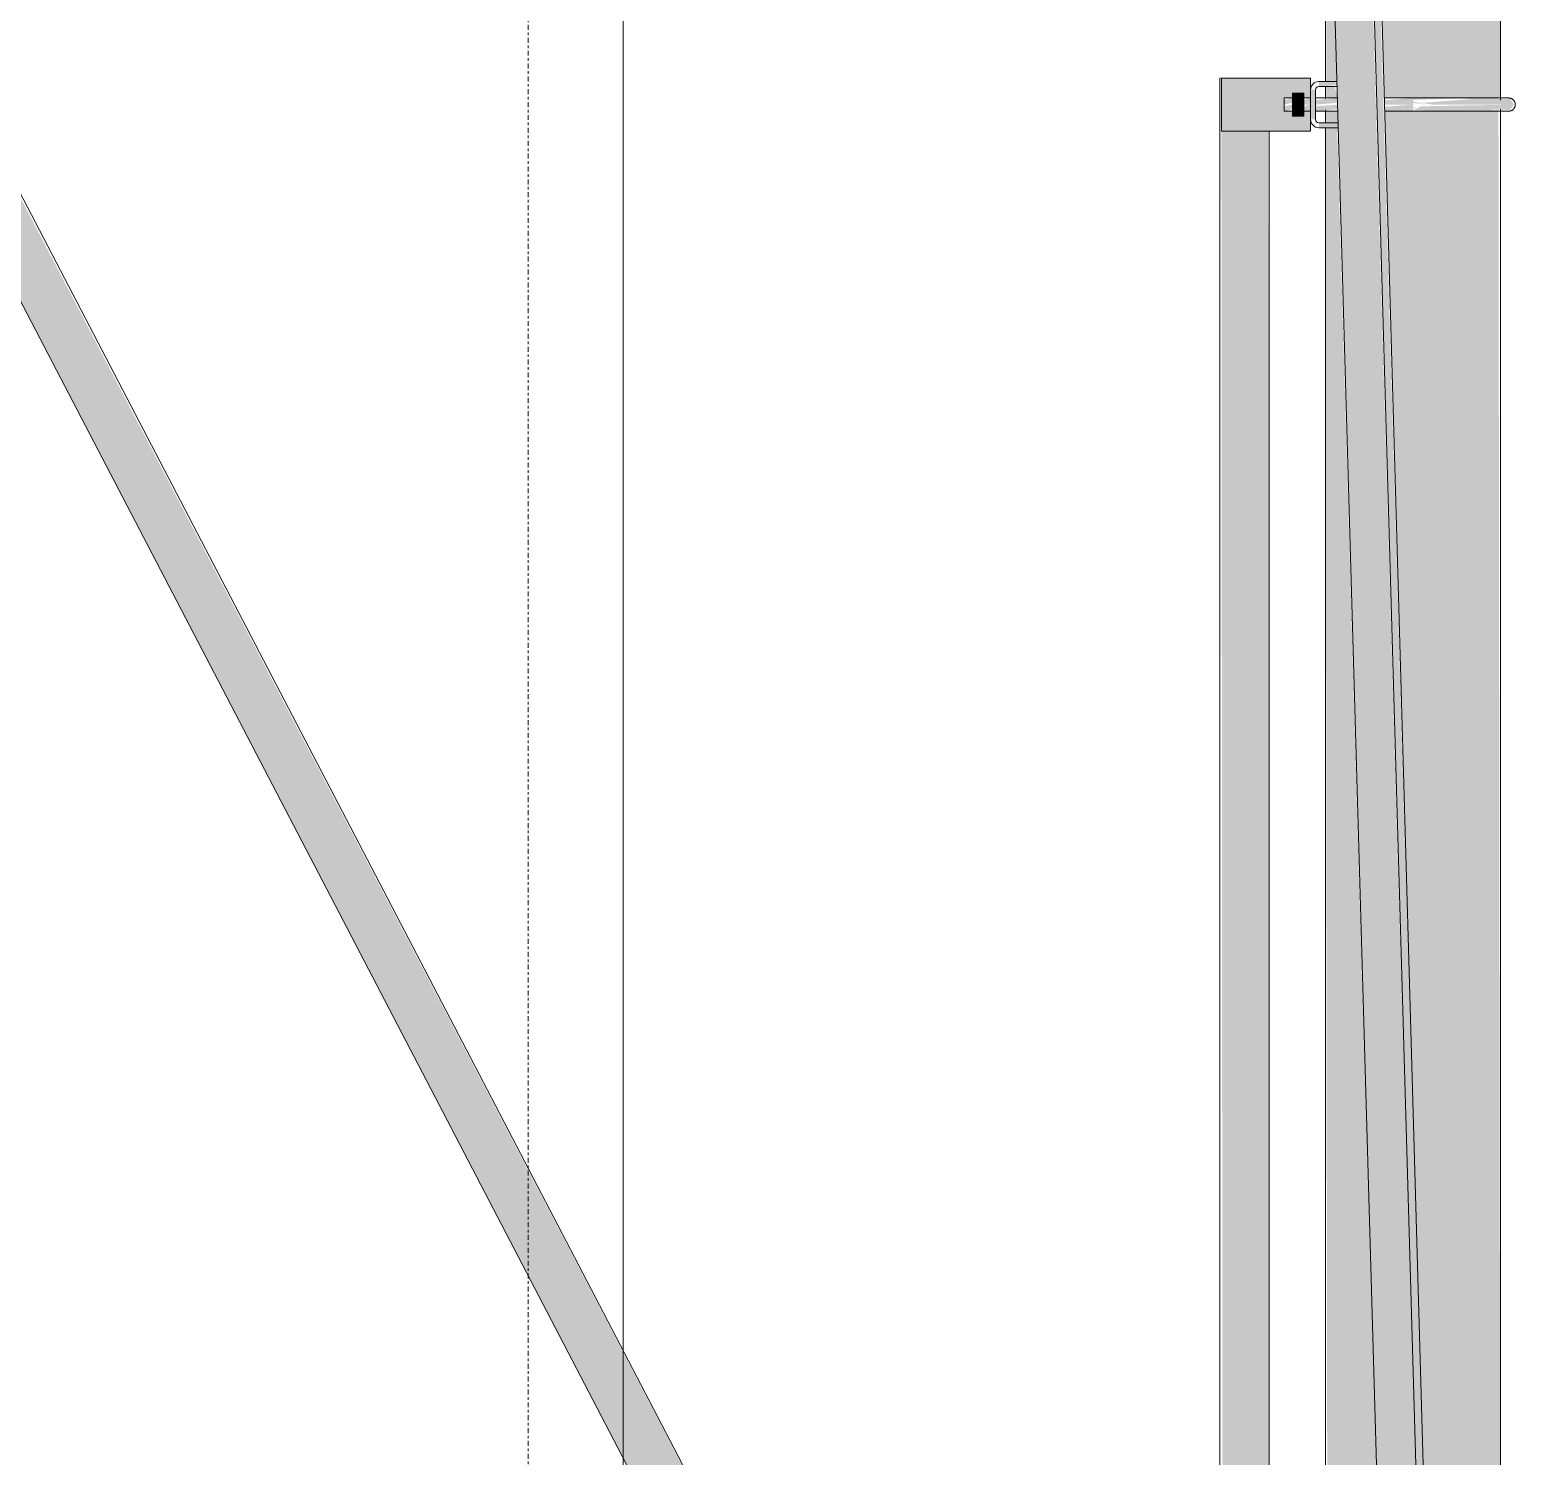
# Model space of a CAD drawing. Header units: inches. Extents: x 21380 to 98133, y -290 to 853.
# Drawn here: x 31545.6 to 31601.8, y 173.8 to 227.8 of the extents above; entities that cross this region are included whole.
import ezdxf

# ---------------------------------------------------------------- set-up
doc = ezdxf.new("R2010")
doc.units = ezdxf.units.IN
doc.header["$MEASUREMENT"] = 0
doc.linetypes.add('Dash Dot 3_16_', pattern=[0.3125, 0.1875, -0.0625, 0, -0.0625])
for name, color, linetype, lineweight in [('A-ANNO-SYMB', 150, 'Continuous', 9), ('G-ANNO-SYMB', 111, 'Continuous', 9), ('Q-SPCQ', 91, 'Continuous', 9)]:
    doc.layers.add(name, color=color, linetype=linetype, lineweight=lineweight)

# ---------------------------------------------------------------- blocks, each defined once
blk = doc.blocks.new('Basketball_Backstop-Performance_Sports_Systems-3103-Ceiling_Hung - 27_-0_ to 27_-11 7_8_-652462-Building Section - North_South looking East _ Fitness Center')
at = {"layer": 'Q-SPCQ'}
h = blk.add_hatch(color=256, dxfattribs=at)
h.paths.add_polyline_path([(21241.938, 116), (21242.428, 116), (21242.408, 119.783), (21239.38, 119.813), (21239.226, 119.814), (21239.115, 119.793), (21239.115, 116), (21241.642, 116)], flags=0)
h.paths.add_polyline_path([(21241.938, 120), (21242.428, 120.125), (21242.406, 120.169), (21242.117, 120.065)], flags=0)
h.paths.add_polyline_path([(21242.428, 119.823), (21242.407, 119.938), (21242.284, 119.875), (21242.408, 119.83)], flags=0)
h.paths.add_polyline_path([(21239.354, 120.172), (21240.34, 120.211), (21241.938, 120.213), (21242.428, 120.25), (21242.362, 128.75), (21239.115, 128.75), (21239.115, 128.312), (21239.803, 128.312), (21239.803, 128.125), (21239.115, 128.125), (21239.115, 120.206), (21239.397, 120.189)], flags=0)
h.paths.add_polyline_path([(21239.115, 129.25), (21242.428, 129.25), (21242.428, 135.471), (21239.38, 135.501), (21239.215, 135.5), (21239.115, 135.48), (21239.115, 129.875), (21239.803, 129.875), (21239.803, 129.687), (21239.115, 129.687)], flags=0)
h.paths.add_polyline_path([(21242.428, 135.511), (21242.428, 135.623), (21242.117, 135.623), (21242.326, 135.547)], flags=0)
h.paths.add_polyline_path([(21241.938, 135.687), (21242.428, 135.812), (21242.428, 135.864), (21242.117, 135.752)], flags=0)
h.paths.add_polyline_path([(21239.354, 135.86), (21240.34, 135.899), (21241.938, 135.901), (21242.428, 135.937), (21242.428, 152.543), (21241.642, 152.543), (21241.349, 161.787), (21240.582, 161.753), (21239.115, 161.793), (21239.115, 135.894), (21239.397, 135.876)], flags=0)
h.paths.add_polyline_path([(21239.354, 162.172), (21240.34, 162.211), (21241.365, 162.249), (21239.559, 224.125), (21239.115, 224.125), (21239.197, 162.214), (21239.397, 162.189)], flags=0)
h.paths.add_polyline_path([(21242.428, 187.186), (21242.428, 224.75), (21241.355, 224.75), (21242.382, 188.789)], flags=0)
h.paths.add_polyline_path([(21239.593, 224.312), (21239.559, 224.75), (21239.115, 224.75), (21239.154, 224.312), (21239.559, 224.312)], flags=0)
h.paths.add_polyline_path([(21239.47, 225.25), (21239.566, 225.25), (21239.47, 225.687), (21239.115, 225.687), (21239.154, 225.25), (21239.34, 225.25)], flags=0)
h.paths.add_polyline_path([(21242.428, 225.25), (21242.428, 281.375), (21240.294, 281.375), (21240.294, 280.937), (21239.864, 280.918), (21239.871, 276.701), (21241.341, 225.25), (21241.861, 225.25)], flags=0)
h.paths.add_polyline_path([(21239.47, 225.875), (21239.548, 225.875), (21239.115, 241.022), (21239.153, 225.875), (21239.339, 225.875)], flags=0)
h = blk.add_hatch(color=256, dxfattribs=at)
h.paths.add_polyline_path([(21244.77, 116), (21245.74, 116), (21245.738, 119.125), (21245.053, 119.125), (21245.053, 119.312), (21245.74, 119.312), (21245.738, 119.75), (21242.428, 119.75), (21242.428, 116), (21244.084, 116)], flags=0)
h.paths.add_polyline_path([(21245.297, 120.25), (21245.74, 120.25), (21245.737, 120.687), (21245.053, 120.687), (21245.053, 120.875), (21245.74, 120.875), (21245.732, 128.803), (21245.351, 128.769), (21245.07, 128.751), (21242.428, 128.75), (21242.428, 120.25), (21245.283, 120.25)], flags=0)
h.paths.add_polyline_path([(21242.428, 128.823), (21242.582, 128.956), (21242.428, 128.875)], flags=0)
h.paths.add_polyline_path([(21242.918, 129), (21242.428, 129.125), (21242.428, 129.065), (21242.582, 129.044)], flags=0)
h.paths.add_polyline_path([(21245.502, 129.172), (21245.627, 129.217), (21245.74, 129.25), (21245.727, 134.812), (21245.053, 134.812), (21245.053, 135), (21245.74, 135.065), (21245.727, 135.437), (21242.428, 135.437), (21242.428, 129.177), (21244.084, 129.232), (21245.367, 129.189)], flags=0)
h.paths.add_polyline_path([(21244.77, 135.937), (21245.74, 135.937), (21245.726, 136.375), (21245.053, 136.375), (21245.053, 136.562), (21245.74, 136.562), (21245.71, 161.125), (21245.053, 161.125), (21245.053, 161.312), (21245.74, 161.312), (21245.709, 161.75), (21243.154, 161.75), (21243.161, 159.485), (21243.096, 152.543), (21242.428, 152.543), (21242.428, 135.937), (21244.687, 135.937)], flags=0)
h.paths.add_polyline_path([(21243.14, 162.25), (21245.74, 162.25), (21245.708, 162.687), (21245.053, 162.687), (21245.053, 162.875), (21245.74, 162.875), (21245.666, 224.81), (21245.351, 224.769), (21245.07, 224.751), (21242.428, 224.75), (21242.428, 187.186), (21243.136, 162.381)], flags=0)
h.paths.add_polyline_path([(21242.428, 224.823), (21242.582, 224.956), (21242.428, 224.875)], flags=0)
h.paths.add_polyline_path([(21242.918, 225), (21242.428, 225.125), (21242.428, 225.065), (21242.72, 225.026)], flags=0)
h.paths.add_polyline_path([(21245.502, 225.172), (21245.627, 225.217), (21245.74, 225.25), (21245.74, 281.375), (21242.428, 281.375), (21242.428, 225.177), (21244.084, 225.232), (21245.409, 225.184)], flags=0)
for points in [[(21242.582, 152.543), (21243.136, 152.543), (21239.428, 279.687), (21238.99, 279.687), (21238.99, 280.918), (21237.976, 280.918), (21241.642, 152.543)], [(21243.136, 152.543), (21243.161, 152.633), (21243.079, 164.369), (21239.71, 279.687), (21239.505, 279.687), (21243.077, 154.601)], [(21235.178, 224), (21238.553, 224), (21238.553, 224.75), (21238.303, 224.75), (21238.303, 224.562), (21237.865, 224.562), (21237.865, 224.75), (21237.553, 224.823), (21237.553, 225.25), (21237.865, 225.25), (21237.865, 225.437), (21238.303, 225.437), (21238.303, 225.25), (21238.553, 225.25), (21238.553, 226), (21235.178, 226), (21235.178, 224.746)], [(21237.976, 225), (21238.303, 225), (21238.303, 225.437), (21237.865, 225.437), (21237.865, 225)], [(21237.976, 224.562), (21238.303, 224.562), (21238.303, 225), (21237.865, 225), (21237.865, 224.562)], [(21245.298, 224.75), (21245.513, 224.826), (21246.094, 224.797), (21246.244, 225), (21242.738, 224.935), (21242.428, 224.783), (21244.535, 224.751)], [(21244.919, 225), (21246.244, 225), (21246.113, 225.215), (21245.74, 225.206), (21245.001, 225.234), (21242.738, 225.065), (21243.161, 225), (21244.336, 225)]]:
    blk.add_hatch(color=256, dxfattribs=at).paths.add_polyline_path(points, flags=0)
h = blk.add_hatch(color=256, dxfattribs=at)
h.paths.add_polyline_path([(21232.505, 135.402), (21232.898, 135.637), (21232.553, 135.742), (21232.233, 136.062), (21232.115, 136.5), (21232.235, 136.94), (21232.59, 137.273), (21233.065, 137.375), (21233.552, 137.451), (21178.731, 242.513), (21178.352, 239.358), (21232.498, 135.416)], flags=0)
h.paths.add_polyline_path([(21233.026, 136.223), (21233.212, 136.331), (21233.115, 136.75), (21232.898, 136.764), (21232.733, 136.607), (21232.733, 136.393), (21233.019, 136.228)], flags=0)
h.paths.add_polyline_path([(21232.926, 136.259), (21232.791, 136.509), (21232.99, 136.741), (21233.131, 136.666), (21233.232, 136.5), (21233.189, 136.411), (21232.99, 136.296)], flags=0)
h = blk.add_hatch(color=256, dxfattribs=at)
h.paths.add_polyline_path([(21238.865, 224.125), (21239.598, 224.125), (21239.593, 224.312), (21238.865, 224.312)], flags=0)
h.paths.add_polyline_path([(21238.553, 224.437), (21238.74, 224.437), (21238.74, 225.562), (21238.553, 225.562)], flags=0)
h.paths.add_polyline_path([(21238.865, 225.687), (21239.552, 225.738), (21239.47, 225.875), (21238.865, 225.875)], flags=0)
h = blk.add_hatch(color=256, dxfattribs=at)
h.paths.add_polyline_path([(21237.553, 225), (21237.865, 225.065), (21237.865, 225.25), (21237.553, 225.177), (21237.553, 225.065)], flags=0)
h.paths.add_polyline_path([(21242.428, 225), (21242.428, 225.25), (21241.343, 225.165), (21241.348, 225)], flags=0)
h.paths.add_polyline_path([(21238.553, 225), (21238.553, 225.25), (21238.303, 225.177), (21238.303, 225)], flags=0)
h.paths.add_polyline_path([(21238.74, 225), (21239.571, 225.065), (21239.566, 225.25), (21238.74, 225.177), (21238.74, 225.016)], flags=0)
h = blk.add_hatch(color=256, dxfattribs=at)
h.paths.add_polyline_path([(21237.553, 224.75), (21237.865, 224.827), (21237.865, 225), (21237.553, 224.935), (21237.553, 224.759)], flags=0)
h.paths.add_polyline_path([(21238.553, 224.75), (21238.553, 225), (21238.303, 224.935), (21238.303, 224.75)], flags=0)
h.paths.add_polyline_path([(21238.74, 224.75), (21239.578, 224.823), (21239.573, 225), (21238.74, 224.935), (21238.74, 224.752)], flags=0)
h.paths.add_polyline_path([(21242.428, 224.75), (21242.428, 225), (21241.35, 224.922), (21241.355, 224.75)], flags=0)
h = blk.add_hatch(color=256, dxfattribs=at)
h.paths.add_polyline_path([(21235.147, 128), (21235.178, 128), (21235.241, 130), (21236.053, 130), (21236.046, 130.75), (21235.115, 130.75), (21235.115, 128)], flags=0)
h.paths.add_polyline_path([(21236.053, 137.75), (21236.053, 224), (21235.178, 224), (21235.241, 137.75), (21236.029, 137.75)], flags=0)
h = blk.add_hatch(color=256, dxfattribs=at)
h.paths.add_polyline_path([(21236.291, 130), (21236.99, 130), (21236.956, 130.75), (21236.053, 130.75), (21236.053, 130)], flags=0)
h.paths.add_polyline_path([(21236.053, 137.75), (21236.99, 137.75), (21236.958, 224), (21236.053, 224), (21236.053, 139.949)], flags=0)
for p, q in [((21245.74, 225.168), (21245.74, 281.375)), ((21237.976, 280.918), (21241.642, 152.543)), ((21243.136, 152.543), (21239.505, 279.687)), ((21243.14, 162.238), (21239.786, 279.687)), ((21233.592, 137.375), (21178.748, 242.655)), ((21239.115, 241.022), (21239.115, 225.875)), ((21178.352, 239.358), (21232.505, 135.402)), ((21235.115, 226), (21235.115, 128)), ((21235.115, 226), (21235.147, 226)), ((21235.178, 224), (21235.178, 226)), ((21238.553, 226), (21235.178, 226)), ((21238.553, 226), (21238.553, 225.562)), ((21238.553, 225.562), (21238.553, 224.437)), ((21238.74, 224.437), (21238.74, 225.562)), ((21239.548, 225.875), (21238.865, 225.875)), ((21238.865, 225.687), (21239.553, 225.687)), ((21239.115, 225.687), (21239.115, 225.217)), ((21238.553, 225.25), (21237.553, 225.25)), ((21237.553, 225), (21237.553, 225.25)), ((21237.553, 224.75), (21237.553, 225)), ((21237.865, 225), (21237.865, 225.437)), ((21238.303, 225.437), (21237.865, 225.437)), ((21237.865, 224.562), (21237.865, 225)), ((21237.865, 225), (21238.303, 225)), ((21238.303, 225.437), (21238.303, 225)), ((21238.303, 225), (21238.303, 224.562)), ((21239.566, 225.25), (21238.74, 225.25)), ((21242.428, 225.25), (21241.341, 225.25)), ((21237.553, 224.75), (21238.553, 224.75)), ((21238.303, 224.562), (21237.865, 224.562)), ((21238.553, 224.437), (21238.553, 224)), ((21238.74, 224.75), (21239.58, 224.75)), ((21239.115, 224.796), (21239.115, 224.312)), ((21241.355, 224.75), (21242.428, 224.75)), ((21245.74, 162.875), (21245.74, 224.83)), ((21235.178, 224), (21238.553, 224)), ((21236.99, 130), (21236.99, 224)), ((21238.865, 224.312), (21239.593, 224.312)), ((21239.598, 224.125), (21238.865, 224.125)), ((21239.115, 224.125), (21239.115, 162.168))]:
    blk.add_line(p, q, dxfattribs=at)
at = {"layer": 'Q-SPCQ', "flags": 128}
for points in [[(21246.053, 225.25), (21246.05, 225.25), (21246.041, 225.25), (21246.027, 225.25), (21246.007, 225.25), (21245.981, 225.25), (21245.949, 225.25), (21245.912, 225.25), (21245.869, 225.25), (21245.82, 225.25), (21245.767, 225.25), (21245.708, 225.25), (21245.643, 225.25), (21245.574, 225.25), (21245.499, 225.25), (21245.42, 225.25), (21245.335, 225.25), (21245.247, 225.25), (21245.153, 225.25), (21245.055, 225.25), (21244.953, 225.25), (21244.847, 225.25), (21244.737, 225.25), (21244.624, 225.25), (21244.507, 225.25), (21244.386, 225.25), (21244.263, 225.25), (21244.136, 225.25), (21244.007, 225.25), (21243.875, 225.25), (21243.741, 225.25), (21243.605, 225.25), (21243.467, 225.25), (21243.327, 225.25), (21243.186, 225.25), (21243.044, 225.25), (21242.901, 225.25), (21242.756, 225.25), (21242.612, 225.25), (21242.467, 225.25), (21242.428, 225.25)], [(21245.751, 225.25), (21245.806, 225.25), (21245.856, 225.25), (21245.901, 225.25), (21245.939, 225.25), (21245.973, 225.25), (21246, 225.25), (21246.022, 225.25), (21246.038, 225.25), (21246.048, 225.25), (21246.053, 225.25), (21246.053, 225.25)], [(21246.053, 225.25), (21246.063, 225.25), (21246.073, 225.249), (21246.083, 225.248), (21246.093, 225.247), (21246.102, 225.245), (21246.112, 225.243), (21246.122, 225.24), (21246.131, 225.237), (21246.141, 225.234), (21246.15, 225.23), (21246.159, 225.226), (21246.168, 225.222), (21246.177, 225.217), (21246.186, 225.212), (21246.194, 225.206), (21246.202, 225.201), (21246.21, 225.194), (21246.218, 225.188), (21246.225, 225.181), (21246.232, 225.174), (21246.239, 225.167), (21246.245, 225.159), (21246.252, 225.151), (21246.258, 225.143), (21246.263, 225.135), (21246.268, 225.127), (21246.273, 225.118), (21246.278, 225.109), (21246.282, 225.1), (21246.286, 225.091), (21246.289, 225.081), (21246.292, 225.072), (21246.295, 225.062), (21246.297, 225.052), (21246.299, 225.042), (21246.301, 225.033), (21246.302, 225.023), (21246.302, 225.013), (21246.303, 225.003), (21246.303, 225)], [(21246.303, 225), (21246.303, 224.99), (21246.302, 224.98), (21246.301, 224.97), (21246.3, 224.96), (21246.298, 224.95), (21246.296, 224.941), (21246.293, 224.931), (21246.29, 224.921), (21246.287, 224.912), (21246.283, 224.903), (21246.279, 224.894), (21246.275, 224.885), (21246.27, 224.876), (21246.265, 224.867), (21246.259, 224.859), (21246.253, 224.851), (21246.247, 224.843), (21246.241, 224.835), (21246.234, 224.828), (21246.227, 224.821), (21246.22, 224.814), (21246.212, 224.807), (21246.204, 224.801), (21246.196, 224.795), (21246.188, 224.79), (21246.179, 224.784), (21246.171, 224.78), (21246.162, 224.775), (21246.153, 224.771), (21246.143, 224.767), (21246.134, 224.764), (21246.124, 224.76), (21246.115, 224.758), (21246.105, 224.756), (21246.095, 224.754), (21246.085, 224.752), (21246.075, 224.751), (21246.066, 224.75), (21246.056, 224.75), (21246.053, 224.75)], [(21242.428, 224.75), (21242.573, 224.75), (21242.718, 224.75), (21242.862, 224.75), (21243.005, 224.75), (21243.148, 224.75), (21243.289, 224.75), (21243.43, 224.75), (21243.568, 224.75), (21243.705, 224.75), (21243.839, 224.75), (21243.972, 224.75), (21244.102, 224.75), (21244.229, 224.75), (21244.353, 224.75), (21244.475, 224.75), (21244.593, 224.75), (21244.707, 224.75), (21244.818, 224.75), (21244.925, 224.75), (21245.028, 224.75), (21245.127, 224.75), (21245.222, 224.75), (21245.312, 224.75), (21245.397, 224.75), (21245.478, 224.75), (21245.554, 224.75), (21245.625, 224.75), (21245.691, 224.75), (21245.751, 224.75), (21245.806, 224.75), (21245.856, 224.75), (21245.901, 224.75), (21245.939, 224.75), (21245.973, 224.75), (21246, 224.75), (21246.022, 224.75), (21246.038, 224.75), (21246.048, 224.75), (21246.053, 224.75), (21246.053, 224.75)], [(21246.053, 224.75), (21246.05, 224.75), (21246.041, 224.75), (21246.027, 224.75), (21246.007, 224.75), (21245.981, 224.75), (21245.949, 224.75), (21245.912, 224.75), (21245.869, 224.75), (21245.82, 224.75), (21245.767, 224.75)]]:
    blk.add_lwpolyline(points, dxfattribs=at)
at = {"layer": 'Q-SPCQ'}
for centre, radius, start, end in [((21238.865, 225.562), 0.312, 90, 180), ((21238.865, 225.562), 0.125, 90, 180), ((21238.865, 224.437), 0.312, 180, 270), ((21238.865, 224.437), 0.125, 180, 270)]:
    blk.add_arc(centre, radius, start, end, dxfattribs=at)

msp = doc.modelspace()

# ---------------------------------------------------------------- linework, layer by layer
at = {"layer": 'A-ANNO-SYMB', "linetype": 'Dash Dot 3_16_'}
msp.add_line((31564.417, -45.658), (31564.417, 452.373), dxfattribs=at)
at = {"layer": 'G-ANNO-SYMB'}
msp.add_line((31568.015, 737.157), (31568.015, -79.661), dxfattribs=at)

# ---------------------------------------------------------------- block references
at = {"layer": 'Q-SPCQ'}
msp.add_blockref('Basketball_Backstop-Performance_Sports_Systems-3103-Ceiling_Hung - 27_-0_ to 27_-11 7_8_-652462-Building Section - North_South looking East _ Fitness Center', (10355.492, 0), dxfattribs=at)

doc.saveas('drawing.dxf')
